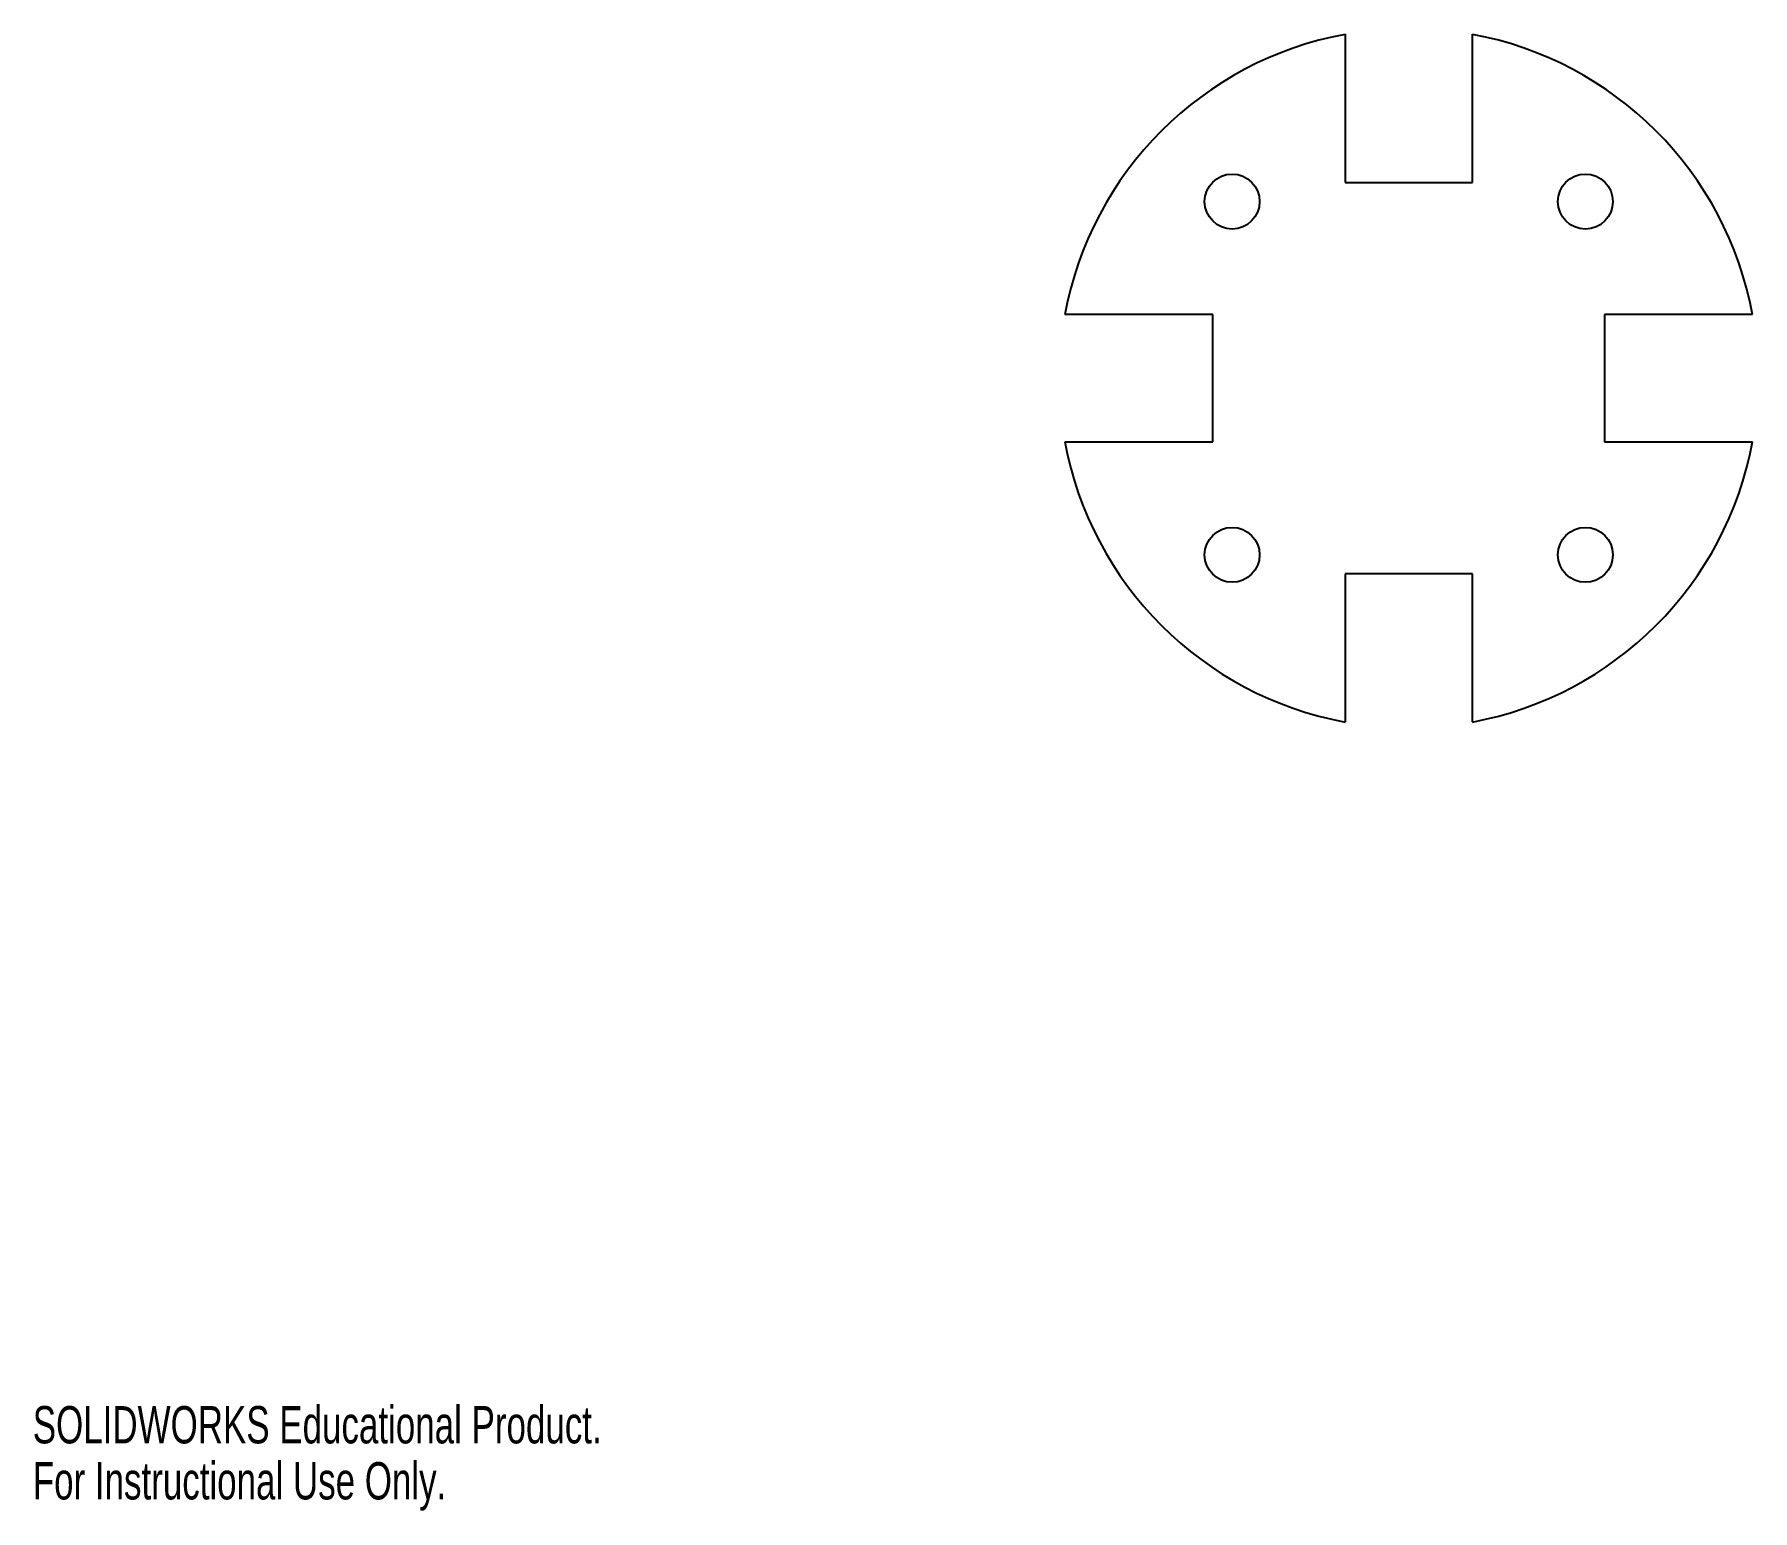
# Model space of a CAD drawing. Header units: millimetres. Extents: x 0 to 172, y 0 to 148.
import ezdxf

# ---------------------------------------------------------------- set-up
doc = ezdxf.new("R2010")
doc.units = ezdxf.units.MM
doc.styles.add('SLDTEXTSTYLE0', font='TXT', dxfattribs={"width": 0.7})

msp = doc.modelspace()

# ---------------------------------------------------------------- linework, layer by layer
at = {"color": 7, "linetype": 'Continuous', "lineweight": 25}
for p, q in [((131.33, 147.73), (131.33, 132.91)), ((144.07, 132.91), (144.07, 147.73)), ((131.33, 132.91), (144.07, 132.91)), ((118.1, 119.68), (103.29, 119.68)), ((118.1, 106.94), (118.1, 119.68)), ((172.12, 119.68), (157.3, 119.68)), ((157.3, 119.68), (157.3, 106.94)), ((103.29, 106.94), (118.1, 106.94)), ((157.3, 106.94), (172.12, 106.94)), ((144.07, 93.71), (131.33, 93.71)), ((131.33, 93.71), (131.33, 78.9)), ((144.07, 78.9), (144.07, 93.71))]:
    msp.add_line(p, q, dxfattribs=at)
for centre in [(120.03, 130.99), (155.38, 130.99), (120.03, 95.63), (155.38, 95.63)]:
    msp.add_circle(centre, 2.75, dxfattribs=at)
for start, end in [(100.4863, 169.5137), (10.4863, 79.5137), (190.4863, 259.5137), (280.4863, 349.5137)]:
    msp.add_arc((137.7, 113.31), 35, start, end, dxfattribs=at)

# ---------------------------------------------------------------- texts
at = {"color": 7, "linetype": 'Continuous', "char_height": 3.7351, "attachment_point": 1, "style": 'SLDTEXTSTYLE0'}
for s, insert in [('SOLIDWORKS Educational Product.', (0, 10.42)), ('For Instructional Use Only.', (0, 4.81))]:
    msp.add_mtext(s, dxfattribs=dict(at, insert=insert))

doc.saveas('drawing.dxf')
